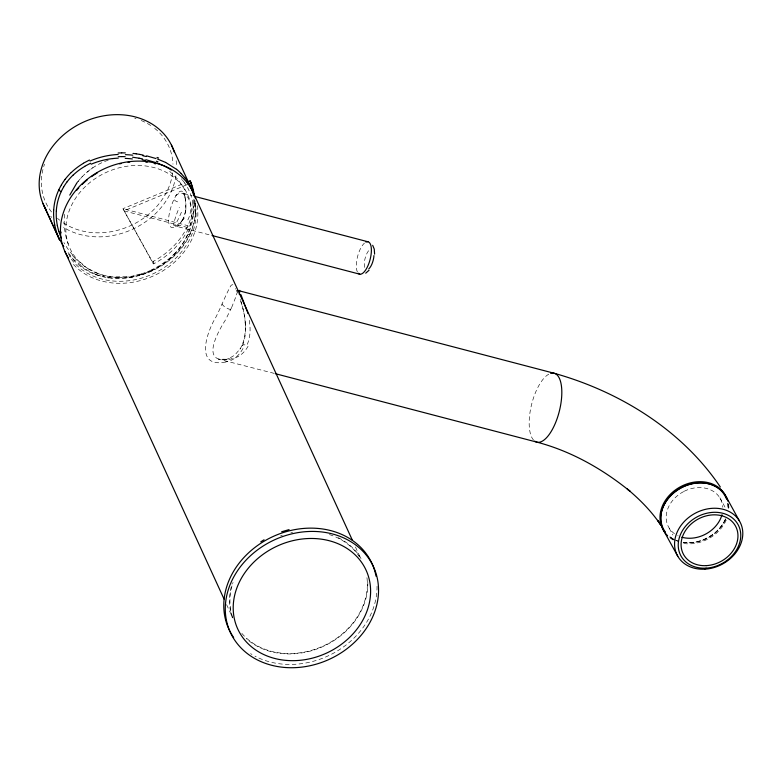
<?xml version="1.0" encoding="UTF-8"?>
<svg xmlns="http://www.w3.org/2000/svg" width="782" height="782" viewBox="0 0 782 782"><rect width="100%" height="100%" fill="white"/><g stroke="black" fill="none" stroke-linecap="round" stroke-linejoin="round"><path stroke-width="0.59" stroke-dasharray="3.91 2.93" d="M64.515 214.278C63.557 224.297 64.623 234.571 68.239 243.994M195.48 213.554L194.913 200.436M195.5 213.261C191.287 271.882 103.713 303.895 67.926 253.231M185.891 209.214L185.314 198.1M185.793 210.241L185.842 209.723M185.725 210.749L183.32 219.4A2.962 1.163 25 0 1 185.285 218.608M236.428 294.941L237.288 292.312A7.664 6.393 -24.6 0 0 237.552 292.546M235.568 297.541L231.863 306.964M231.687 307.365L225.939 319.066M185.226 197.68C179.968 169.802 154.797 240.729 178.795 225.558M725.149 519.942C718.062 535.22 700.369 544.614 683.732 542.552M225.49 319.926C217.318 332.761 199.058 365.468 231.443 358.948M182.441 220.485C186.595 212.684 186.849 203.095 184.181 194.777L184.493 195.5L183.066 193.007L184.044 194.464L183.223 193.291L192.069 195.725M182.577 220.241L178.736 224.815L175.031 225.949L210.866 235.216M77.643 182.011C85.805 171.366 97.369 163.34 110.252 159.587M76.89 182.9L78.523 180.974M80.654 178.452L82.247 176.576M86.431 172.597L88.474 171.053M91.015 169.098L92.96 167.622M710.965 536.022L712.451 534.917M193.731 199.557A72.716 60.703 -24.6 0 1 153.223 261.403L153.077 261.491M153.614 263.886L122.95 208.696L184.855 183.027M153.8 268.725L151.112 270.015M151.473 270.787L154.289 269.438A70.585 59.197 -24.3 0 0 161.415 265.44L163.849 263.798A70.585 58.982 -24.4 0 0 195.099 201.922M186.888 184.748L123.947 210.857L188.863 227.845L187.866 225.685L122.95 208.696L153.409 263.993M140.271 274.971L133.233 276.701M140.379 274.023L133.624 275.684M225.529 362.046C193.965 368.371 207.035 331.558 215.754 317.404C221.032 307.218 224.972 296.358 230.485 286.3C230.993 285.107 232.645 284.032 233.623 285.313M112.53 158.854L114.592 158.443M125.961 277.815L111.885 277.962M126.645 276.74L113.116 276.877M111.826 277.962L102.931 276.574M113.067 276.877L104.456 275.518A62.032 58.767 -85.9 0 1 103.244 275.176L98.571 273.778M106.978 277.688L108.874 277.972M274.208 373.385L218.501 359.124L226.848 359.29L225.069 359.74L229.566 358.352L228.696 358.674L234.815 355.087L240.357 348.528L239.996 349.124C248.197 335.605 245.822 316.143 240.69 300.972M97.036 274.853L101.279 276.173A62.843 59.471 -87.2 0 0 102.941 276.515M98.454 273.739L87.819 268.509M96.919 274.814L95.375 274.218M95.365 274.208L88.004 270.621L80.732 265.782M676.098 540.489L677.847 541.222M672.891 538.994L675.863 540.333M87.779 268.48L82.501 264.844M673.058 539.169L669.627 536.941M169.684 171.356L177.973 179.44L186.126 191.58M235.235 288.646L235.753 289.096M75.043 260.963L70.233 255.988M76.978 260.171L74.613 257.845M74.554 257.777L72.315 255.343M181.326 178.775L181.815 179.332M182.304 179.909L182.783 180.486M183.017 180.789L183.477 181.375M669.148 528.143L672.921 535.044M719.851 497.704L725.764 508.574M236.252 290.2L237.122 291.872M355.448 546.96L361.04 559.169M153.223 261.403L154.21 263.563A72.716 60.703 -24.6 0 0 194.718 201.717M226.594 604.613L232.694 617.946M240.142 299.369L240.514 300.435M240.876 301.52C245.577 316.133 248.295 332.731 241.853 347.247A7.664 3.011 25 0 1 246.936 345.204C250.905 336.583 250.641 326.661 248.744 317.551M245.177 322.086L245.372 325.605M728.169 504.673L728.247 508.544M533.549 440.08A35.532 14.271 -75.9 0 1 531.32 405.594A35.532 14.271 -75.9 0 1 549.042 374.06M242.997 348.459A34.887 25.004 88.9 0 1 225.519 361.949M230.651 309.633A7.664 3.011 25 0 1 222.059 304.012M248.07 346.231A32.58 25.571 82.1 0 1 231.423 358.84M194.171 199.596A69.109 57.692 -24.6 0 1 152.666 273.993A69.109 57.692 -24.6 0 1 69.373 256.428M61.661 233.261A69.109 57.692 -24.6 0 1 61.583 231.775M197.201 205.666A70.585 58.924 -24.6 0 1 154.337 275.479A70.585 58.924 -24.6 0 1 72.961 263.857M366.953 577.644A70.585 58.924 -24.6 0 1 321.881 646.606A70.585 58.924 -24.6 0 1 241.247 632.667M232.469 616.724A70.585 58.924 -24.6 0 1 233.036 582.424M329.388 534.575A70.585 58.924 -24.6 0 1 359.622 557.155M377.032 586.265A78.728 65.727 -24.6 0 1 335.341 652.159A78.728 65.727 -24.6 0 1 254.932 656.137M252 654.485A78.728 65.727 -24.6 0 1 250.572 653.615M367.755 581.857A71.045 59.315 -24.6 0 1 324.012 646.059A71.045 59.315 -24.6 0 1 246.408 638.698M232.352 617.8A71.045 59.315 -24.6 0 1 232.264 583.382M280.64 535.787A71.045 59.315 -24.6 0 1 282.312 535.211M290.884 532.835A71.045 59.315 -24.6 0 1 292.634 532.464M338.332 537.733A71.045 59.315 -24.6 0 1 361.264 558.993M728.003 503.481A35.522 28.856 -28.5 0 1 728.12 509.346M725.667 518.72A35.522 28.856 -28.5 0 1 683.585 542.376M677.691 541.046A35.522 28.856 -28.5 0 1 676.44 540.606M673.468 539.287A35.522 28.856 -28.5 0 1 668.669 536.129M728.531 503.97A35.522 28.856 -28.5 0 1 728.824 509.639M726.214 520.108A35.522 28.856 -28.5 0 1 682.451 543.294M673.282 540.049A35.522 28.856 -28.5 0 1 669.881 537.791M684.24 491.243A29.491 23.949 -28.5 0 1 722.803 507.283M678.209 535.895A29.491 23.959 -28.5 0 1 677.652 535.621M674.485 533.715A29.491 23.959 -28.5 0 1 684.26 491.292M727.622 503.246A34.955 28.406 -28.5 0 1 727.954 508.984M725.471 519.228A34.955 28.406 -28.5 0 1 683.185 542.376M677.222 540.821A34.955 28.406 -28.5 0 1 676.518 540.558M673.175 538.945A34.955 28.406 -28.5 0 1 668.512 535.572M154.68 128.365A67.623 56.46 -24.6 0 1 172.978 164.2M172.617 172.822A67.623 56.46 -24.6 0 1 130.604 225.656A67.623 56.46 -24.6 0 1 63.195 222.743M59.706 220.192A67.623 56.46 -24.6 0 1 57.467 218.305M51.544 211.99A67.623 56.46 -24.6 0 1 44.496 164.2M134.758 118.268A67.623 56.46 -24.6 0 1 136.068 118.659M141.19 120.496A67.623 56.46 -24.6 0 1 151.2 125.814M177.622 201.864A2.962 1.163 25 0 1 174.298 199.693M182.88 218.823A17.957 9.658 -78.9 0 1 178.667 224.874M176.145 160.701A70.585 58.924 -24.6 0 1 176.576 166.771M175.95 175.725A70.585 58.924 -24.6 0 1 132.295 229.39A70.585 58.924 -24.6 0 1 63.195 227.161M51.7 217.416A70.585 58.924 -24.6 0 1 50.722 216.282M175.539 195.832A16.569 10.254 -84.7 0 1 188.931 199.39A16.569 10.254 -84.7 0 1 186.888 221.482M181.424 212.196A16.53 1.896 -67.9 0 1 173.819 225.304A16.53 1.896 -67.9 0 1 179.322 207.338M364.617 267.415A10.801 4.164 -75.3 0 1 369.524 249.751M357.364 271.921A16.725 6.442 -75.3 0 1 357.462 256.975A16.725 6.442 -75.3 0 1 364.441 243.104M193.222 214.649A67.604 56.48 -24.5 0 1 175.569 252.586M189.889 233.759A2.962 1.163 25 0 1 187.924 234.541M192.91 204.043A67.604 56.499 -24.4 0 1 193.222 214.542M175.412 252.723A67.604 56.499 -24.4 0 1 162.949 263.29L160.623 264.873A67.604 56.705 -24.3 0 1 153.819 268.764M192.9 203.955A67.594 56.499 -24.2 0 0 192.274 200.368L191.717 198.051A67.614 56.529 -24 0 0 183.555 181.424M72.706 254.952A72.159 66.578 7.8 0 1 63.919 242.567M82.892 264.375A73.166 69.471 -8.3 0 1 77.428 259.839M133.536 275.88A67.594 57.692 -25 0 1 126.743 276.906M151.17 270.142A67.604 57.008 -24.4 0 1 140.506 274.13M70.615 255.597A74.955 69.021 6.1 0 1 67.819 252.263M81.133 265.303A75.874 71.827 -9.6 0 1 75.492 260.641M133.145 276.896A70.556 60.165 -25 0 1 126.058 277.972M151.532 270.904A70.585 59.491 -24.4 0 1 140.408 275.068M194.904 200.573A70.585 58.992 -24.3 0 1 195.089 201.834M117.916 277.434A64.691 54.007 -24.6 0 0 187.954 195.285A64.691 54.007 -24.6 0 0 80.536 191.678A64.691 54.007 -24.6 0 0 117.916 277.434"/><path stroke-width="1.17" d="M237.699 291.285L238.363 290.591L553.715 373.141C619.266 391.362 681.953 429.934 720.339 487.03M69.774 195.109L76.89 182.9M61.348 185.002L61.211 185.226A66.587 60.957 11.6 0 0 56.891 194.503L56.803 194.747A66.812 61.152 11.5 0 0 54.984 201.052L54.945 201.199A67.448 61.739 11.4 0 0 53.704 209.957M63.606 187.045L63.469 187.289A63.342 58.054 13.4 0 0 61.201 191.629A63.371 58.083 13.5 0 0 59.344 196.145L59.285 196.311A63.538 58.23 13.4 0 0 57.516 202.43L57.487 202.548A64.28 58.904 13.3 0 0 56.304 210.984M65.014 179.498L65.111 179.361A67.448 61.69 11 0 1 71.084 172.626M67.125 181.786L67.223 181.659A64.31 58.894 12.9 0 1 72.951 175.217M369.026 270.279L365.732 273.182M260.777 541.818L264.062 539.785M83.439 163.194L89.451 160.027M84.827 166.234L90.604 163.233M186.957 182.157L190.104 180.847L191.365 183.711A72.716 60.703 -24.6 0 1 194.386 196.243M187.944 184.317L191.091 183.008M281.637 531.77L289.086 529.619M118.131 153.008L121.679 152.881M118.209 156.693L121.63 156.595M121.767 152.881L125.316 152.901M121.718 156.595L125.14 156.644M132.999 153.428L136.136 153.819M132.578 157.211L139.079 158.208M136.195 153.829L139.685 154.396M139.734 154.406L143.174 155.08M139.128 158.208L142.51 158.902M146.605 155.853L156.009 158.55M145.892 159.704L155.266 162.421M275.381 373.688L537.293 442.241C571.427 451.282 602.805 469.151 630.087 491.331L627.232 488.936C639.881 499.542 651.641 511.408 660.839 525.172L657.76 520.353L659.891 523.735M194.425 196.341L367.941 241.765M212.049 235.529L359.759 274.189M238.451 290.601L239.028 291.09M156.83 162.949L162.812 165.334M157.593 159.088L165.589 162.412M163.164 165.491L167.407 167.651M165.637 162.431L176.449 169.283M167.739 167.837L169.059 168.609M169.381 168.814L170.026 169.215M170.72 169.655L171.346 170.075M181.141 173.526L180.183 172.578A70.556 58.826 -21.8 0 0 176.576 169.293M181.209 173.594L185.266 178.267M372.682 245.304L374.265 249.126L374.598 254.15M739.322 520.763L726.058 496.599M677.818 556.325L663.41 530.128M59.823 240.328L58.904 238.344M190.114 180.896L191.365 183.711M171.463 145.129L190.984 187.729M193.379 192.959L352.408 540.303M44.291 206.389L59.354 239.341L43.069 203.711M64.896 251.462L224.053 599.061M190.358 181.512L190.378 181.561A72.716 60.703 -24.6 0 1 193.027 191.434M58.826 231.56L57.282 225.451M247.229 311.48L240.973 294.765A7.664 6.393 -24.6 0 1 239.057 293.934M247.493 312.399L247.747 313.328M54.691 225.001L56.284 231.345A72.11 66.157 8.4 0 0 58.963 238.315M550.675 373.395A35.532 14.271 -75.9 0 1 559.648 409.924A35.532 14.271 -75.9 0 1 534.673 441.107M239.575 292.888A29.521 2.473 75.2 0 1 239.781 290.347M76.656 190.339A69.109 57.692 -24.6 0 1 78.787 187.895M82.198 184.366A69.109 57.692 -24.6 0 1 87.349 179.811M91.484 176.673A69.109 57.692 -24.6 0 1 97.281 172.92M119.578 163.868A69.109 57.692 -24.6 0 1 121.259 163.487M128.033 162.294A69.109 57.692 -24.6 0 1 129.734 162.089M145.765 162.06A69.109 57.692 -24.6 0 1 147.202 162.226M154.23 163.516A69.109 57.692 -24.6 0 1 155.608 163.858M68.445 257.923A70.585 58.924 -24.6 0 1 103.967 168.932A70.585 58.924 -24.6 0 1 195.49 198.452M233.652 637.526A78.728 65.727 -24.6 0 1 274.981 535.67A78.728 65.727 -24.6 0 1 376.025 576.168M665.14 532.532A35.522 28.856 -28.5 0 1 680.76 486.59A35.522 28.856 -28.5 0 1 727.192 499.727M667.623 535.797A35.522 28.856 -28.5 0 1 680.066 488.525A35.522 28.856 -28.5 0 1 727.905 501.184M721.991 514.693A29.491 23.949 -28.5 0 1 704.738 534.565A29.491 23.959 -28.5 0 1 681.796 537.224M665.238 531.897A34.955 28.406 -28.5 0 1 680.77 487.87A34.955 28.406 -28.5 0 1 726.283 498.525M46.412 210.26A70.585 58.924 -24.6 0 1 83.449 122.129A70.585 58.924 -24.6 0 1 174.21 151.962M373.962 255.587A10.801 4.164 -75.3 0 1 368.752 268.959M365.917 242.097A16.725 6.442 -75.3 0 1 370.209 259.106A16.725 6.442 -75.3 0 1 358.166 273.201M156.351 161.229A61.553 36.373 2.8 0 1 157.954 161.796M142.138 159.694A60.996 27.859 9 0 1 145.432 160.457M125.218 158.394A73.176 58.288 5.9 0 1 132.363 158.951M91.171 164.21A71.015 62.452 7.2 0 1 118.258 158.15M73.097 175.148A65.952 60.224 11.7 0 1 84.779 166.38M63.684 186.898A63.538 58.23 13.4 0 1 67.213 181.649M61.201 191.629A2.962 1.163 25 0 1 58.836 189.791M57.311 225.333A65.962 60.458 12.7 0 1 56.304 211.13M61.426 238.275A69.178 63.577 10.2 0 1 58.885 231.55M61.436 184.826A66.812 61.152 11.5 0 1 65.111 179.332M54.72 224.874A69.031 63.195 10.8 0 1 53.694 210.104M63.762 246.545A74.955 69.021 6.1 0 1 60.175 240.191M185.344 178.316A70.585 59.012 -24.1 0 1 193.828 195.676M156.987 157.436A62.756 37.986 2 0 1 158.609 158.003M142.871 155.765A61.504 29.706 8 0 1 146.214 156.517M125.403 154.67A75.874 60.585 4.8 0 1 132.784 155.188M90.038 161.024A73.86 64.926 5.8 0 1 118.18 154.474M71.23 172.558A69.031 62.961 9.9 0 1 83.391 163.34M286.955 660.467A70.585 58.924 -24.6 0 0 367.462 573.509A70.585 58.924 -24.6 0 0 251.315 564.741A70.585 58.924 -24.6 0 0 286.955 660.467M285.235 667.496A78.728 65.727 -24.6 0 0 375.028 570.498A78.728 65.727 -24.6 0 0 245.48 560.723A78.728 65.727 -24.6 0 0 285.235 667.496M706.429 565.63A29.608 24.056 -28.5 0 0 735.549 526.139A29.608 24.056 -28.5 0 0 686.576 529.003A29.608 24.056 -28.5 0 0 706.429 565.63M706.029 568.152A32.57 26.451 -28.5 0 0 738.159 524.781A32.57 26.451 -28.5 0 0 684.318 527.811A32.57 26.451 -28.5 0 0 706.029 568.152M704.895 569.169A35.532 28.846 -28.5 0 0 739.938 521.848A35.532 28.846 -28.5 0 0 681.21 525.172A35.532 28.846 -28.5 0 0 704.895 569.169"/></g></svg>
